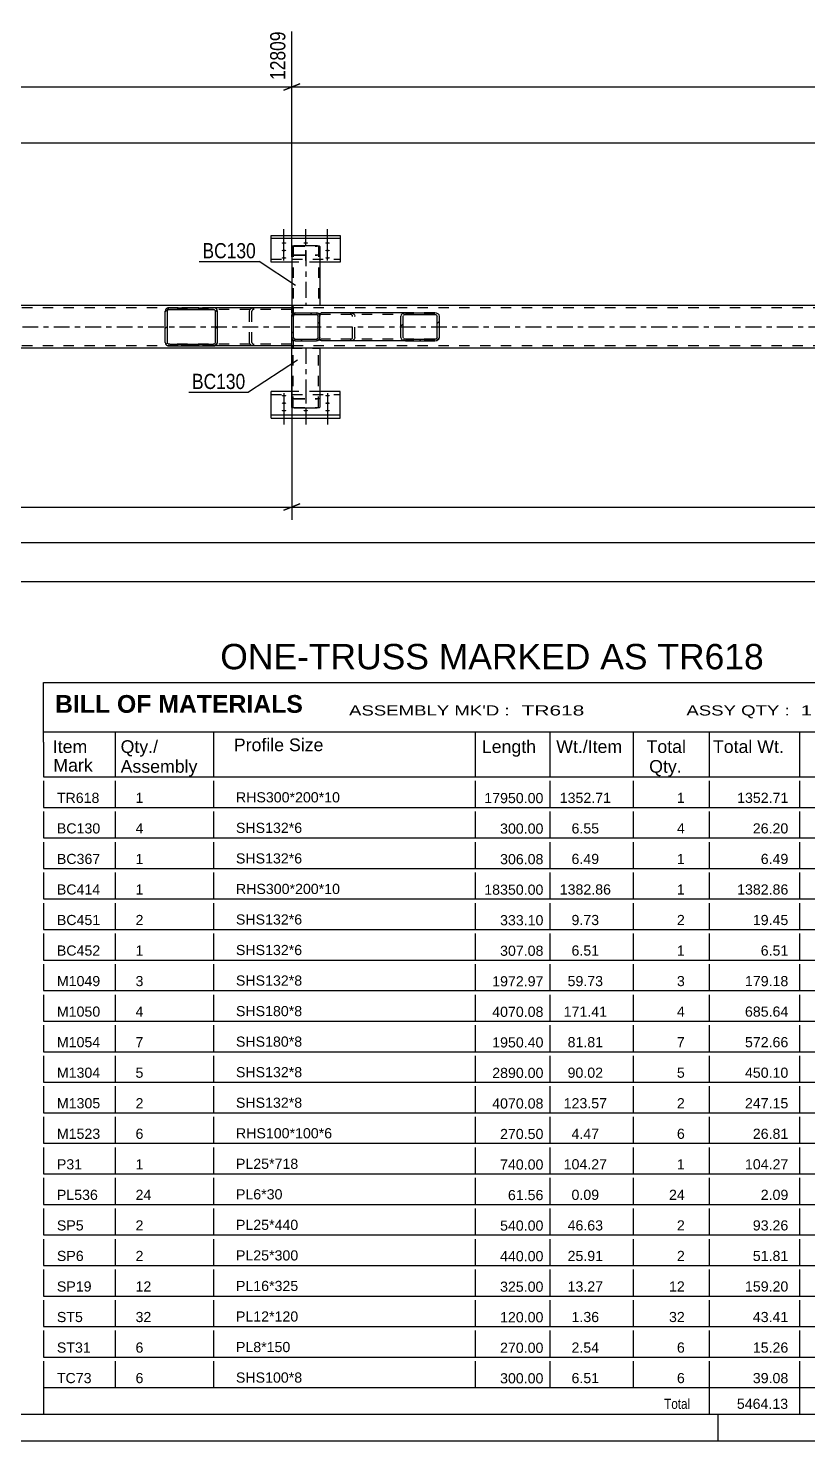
# Model space of a CAD drawing. Header units: millimetres. Extents: x -93 to 748, y -451 to 143.
# Drawn here: x 407.8 to 554.5, y -450.9 to -184.9 of the extents above; entities that cross this region are included whole.
import ezdxf

# ---------------------------------------------------------------- set-up
doc = ezdxf.new("R2010")
doc.units = ezdxf.units.MM
doc.linetypes.add('DXK_LINE_DOT2', pattern=[3.9198, 1.9599, -1.9599])
doc.linetypes.add('DXK_LINE_DOT3', pattern=[5.9187, 2.979, -0.9799, 0.9799, -0.9799])
doc.styles.add('Arial', font='ARIAL.TTF', dxfattribs={"height": 0.2})
doc.styles.add('Arial Bold', font='ARIALBD.TTF', dxfattribs={"height": 0.2})
doc.styles.add('Arial Narrow', font='ARIALN.TTF', dxfattribs={"height": 0.2})

# ---------------------------------------------------------------- blocks, each defined once
blk = doc.blocks.new('Unknown-761544515-1135')
at = {"color": 5, "linetype": 'Continuous'}
for p, q in [((-88.35, -445.85), (742.65, -445.85)), ((537.65, -450.85), (537.65, -445.85)), ((-93.35, -450.85), (747.65, -450.85))]:
    blk.add_line(p, q, dxfattribs=at)
blk = doc.blocks.new('Unknown-761544515-15957')
at = {"color": 7, "linetype": 'Continuous'}
for p, q in [((410.65, -308.1), (582.64, -308.1)), ((410.65, -319.35), (410.65, -308.1)), ((410.65, -317.35), (582.65, -317.35)), ((424.15, -317.35), (424.15, -325.85)), ((442.65, -317.35), (442.65, -325.85)), ((491.92, -317.35), (491.92, -325.85)), ((505.92, -317.35), (505.92, -325.85)), ((521.65, -317.35), (521.65, -325.85)), ((535.92, -317.35), (535.92, -325.85)), ((552.92, -317.35), (552.92, -325.85)), ((410.65, -319.35), (410.65, -324.35)), ((410.65, -324.35), (410.65, -325.85)), ((410.65, -325.85), (582.65, -325.85)), ((410.65, -326.62), (410.65, -331.6)), ((424.15, -326.62), (424.15, -331.6)), ((442.65, -326.62), (442.65, -331.6)), ((491.92, -326.62), (491.92, -331.6)), ((505.92, -326.62), (505.92, -331.6)), ((521.65, -326.62), (521.65, -331.6)), ((535.92, -326.62), (535.92, -331.6)), ((552.92, -326.62), (552.92, -331.6)), ((410.65, -331.6), (582.65, -331.6)), ((410.65, -332.37), (410.65, -337.35)), ((424.15, -332.37), (424.15, -337.35)), ((442.65, -332.37), (442.65, -337.35)), ((491.92, -332.37), (491.92, -337.35)), ((505.92, -332.37), (505.92, -337.35)), ((521.65, -332.37), (521.65, -337.35)), ((535.92, -332.37), (535.92, -337.35)), ((552.92, -332.37), (552.92, -337.35)), ((410.65, -337.35), (582.65, -337.35)), ((410.65, -338.12), (410.65, -343.1)), ((424.15, -338.12), (424.15, -343.1)), ((442.65, -338.12), (442.65, -343.1)), ((491.92, -338.12), (491.92, -343.1)), ((505.92, -338.12), (505.92, -343.1)), ((521.65, -338.12), (521.65, -343.1)), ((535.92, -338.12), (535.92, -343.1)), ((552.92, -338.12), (552.92, -343.1)), ((410.65, -343.1), (582.65, -343.1)), ((410.65, -343.87), (410.65, -348.85)), ((424.15, -343.87), (424.15, -348.85)), ((442.65, -343.87), (442.65, -348.85)), ((491.92, -343.87), (491.92, -348.85)), ((505.92, -343.87), (505.92, -348.85)), ((521.65, -343.87), (521.65, -348.85)), ((535.92, -343.87), (535.92, -348.85)), ((552.92, -343.87), (552.92, -348.85)), ((410.65, -348.85), (582.65, -348.85)), ((410.65, -349.62), (410.65, -354.6)), ((424.15, -349.62), (424.15, -354.6)), ((442.65, -349.62), (442.65, -354.6)), ((491.92, -349.62), (491.92, -354.6)), ((505.92, -349.62), (505.92, -354.6)), ((521.65, -349.62), (521.65, -354.6)), ((535.92, -349.62), (535.92, -354.6)), ((552.92, -349.62), (552.92, -354.6)), ((410.65, -354.6), (582.65, -354.6)), ((410.65, -355.37), (410.65, -360.35)), ((424.15, -355.37), (424.15, -360.35)), ((442.65, -355.37), (442.65, -360.35)), ((491.92, -355.37), (491.92, -360.35)), ((505.92, -355.37), (505.92, -360.35)), ((521.65, -355.37), (521.65, -360.35)), ((535.92, -355.37), (535.92, -360.35)), ((552.92, -355.37), (552.92, -360.35)), ((410.65, -360.35), (582.65, -360.35)), ((410.65, -361.12), (410.65, -366.1)), ((424.15, -361.12), (424.15, -366.1)), ((442.65, -361.12), (442.65, -366.1)), ((491.92, -361.12), (491.92, -366.1)), ((505.92, -361.12), (505.92, -366.1)), ((521.65, -361.12), (521.65, -366.1)), ((535.92, -361.12), (535.92, -366.1)), ((552.92, -361.12), (552.92, -366.1)), ((410.65, -366.1), (582.65, -366.1)), ((410.65, -366.87), (410.65, -371.85)), ((424.15, -366.87), (424.15, -371.85)), ((442.65, -366.87), (442.65, -371.85)), ((491.92, -366.87), (491.92, -371.85)), ((505.92, -366.87), (505.92, -371.85)), ((521.65, -366.87), (521.65, -371.85)), ((535.92, -366.87), (535.92, -371.85)), ((552.92, -366.87), (552.92, -371.85)), ((410.65, -371.85), (582.65, -371.85)), ((410.65, -372.62), (410.65, -377.6)), ((424.15, -372.62), (424.15, -377.6)), ((442.65, -372.62), (442.65, -377.6)), ((491.92, -372.62), (491.92, -377.6)), ((505.92, -372.62), (505.92, -377.6)), ((521.65, -372.62), (521.65, -377.6)), ((535.92, -372.62), (535.92, -377.6)), ((552.92, -372.62), (552.92, -377.6)), ((410.65, -377.6), (582.65, -377.6)), ((410.65, -378.37), (410.65, -383.35)), ((424.15, -378.37), (424.15, -383.35)), ((442.65, -378.37), (442.65, -383.35)), ((491.92, -378.37), (491.92, -383.35)), ((505.92, -378.37), (505.92, -383.35)), ((521.65, -378.37), (521.65, -383.35)), ((535.92, -378.37), (535.92, -383.35)), ((552.92, -378.37), (552.92, -383.35)), ((410.65, -383.35), (582.65, -383.35)), ((410.65, -384.12), (410.65, -389.1)), ((424.15, -384.12), (424.15, -389.1)), ((442.65, -384.12), (442.65, -389.1)), ((491.92, -384.12), (491.92, -389.1)), ((505.92, -384.12), (505.92, -389.1)), ((521.65, -384.12), (521.65, -389.1)), ((535.92, -384.12), (535.92, -389.1)), ((552.92, -384.12), (552.92, -389.1)), ((410.65, -389.1), (582.65, -389.1)), ((410.65, -389.87), (410.65, -394.85)), ((424.15, -389.87), (424.15, -394.85)), ((442.65, -389.87), (442.65, -394.85)), ((491.92, -389.87), (491.92, -394.85)), ((505.92, -389.87), (505.92, -394.85)), ((521.65, -389.87), (521.65, -394.85)), ((535.92, -389.87), (535.92, -394.85)), ((552.92, -389.87), (552.92, -394.85)), ((410.65, -394.85), (582.65, -394.85)), ((410.65, -395.62), (410.65, -400.6)), ((424.15, -395.62), (424.15, -400.6)), ((442.65, -395.62), (442.65, -400.6)), ((491.92, -395.62), (491.92, -400.6)), ((505.92, -395.62), (505.92, -400.6)), ((521.65, -395.62), (521.65, -400.6)), ((535.92, -395.62), (535.92, -400.6)), ((552.92, -395.62), (552.92, -400.6)), ((410.65, -400.6), (582.65, -400.6)), ((410.65, -401.37), (410.65, -406.35)), ((424.15, -401.37), (424.15, -406.35)), ((442.65, -401.37), (442.65, -406.35)), ((491.92, -401.37), (491.92, -406.35)), ((505.92, -401.37), (505.92, -406.35)), ((521.65, -401.37), (521.65, -406.35)), ((535.92, -401.37), (535.92, -406.35)), ((552.92, -401.37), (552.92, -406.35)), ((410.65, -406.35), (582.65, -406.35)), ((410.65, -407.12), (410.65, -412.1)), ((424.15, -407.12), (424.15, -412.1)), ((442.65, -407.12), (442.65, -412.1)), ((491.92, -407.12), (491.92, -412.1)), ((505.92, -407.12), (505.92, -412.1)), ((521.65, -407.12), (521.65, -412.1)), ((535.92, -407.12), (535.92, -412.1)), ((552.92, -407.12), (552.92, -412.1)), ((410.65, -412.1), (582.65, -412.1)), ((410.65, -412.87), (410.65, -417.85)), ((424.15, -412.87), (424.15, -417.85)), ((442.65, -412.87), (442.65, -417.85)), ((491.92, -412.87), (491.92, -417.85)), ((505.92, -412.87), (505.92, -417.85)), ((521.65, -412.87), (521.65, -417.85)), ((535.92, -412.87), (535.92, -417.85)), ((552.92, -412.87), (552.92, -417.85)), ((410.65, -417.85), (582.65, -417.85)), ((410.65, -418.62), (410.65, -423.6)), ((424.15, -418.62), (424.15, -423.6)), ((442.65, -418.62), (442.65, -423.6)), ((491.92, -418.62), (491.92, -423.6)), ((505.92, -418.62), (505.92, -423.6)), ((521.65, -418.62), (521.65, -423.6)), ((535.92, -418.62), (535.92, -423.6)), ((552.92, -418.62), (552.92, -423.6)), ((410.65, -423.6), (582.65, -423.6)), ((410.65, -424.37), (410.65, -429.35)), ((424.15, -424.37), (424.15, -429.35)), ((442.65, -424.37), (442.65, -429.35)), ((491.92, -424.37), (491.92, -429.35)), ((505.92, -424.37), (505.92, -429.35)), ((521.65, -424.37), (521.65, -429.35)), ((535.92, -424.37), (535.92, -429.35)), ((552.92, -424.37), (552.92, -429.35)), ((410.65, -429.35), (582.65, -429.35)), ((410.65, -430.12), (410.65, -435.1)), ((424.15, -430.12), (424.15, -435.1)), ((442.65, -430.12), (442.65, -435.1)), ((491.92, -430.12), (491.92, -435.1)), ((505.92, -430.12), (505.92, -435.1)), ((521.65, -430.12), (521.65, -435.1)), ((535.92, -430.12), (535.92, -435.1)), ((552.92, -430.12), (552.92, -435.1)), ((410.65, -435.1), (582.65, -435.1)), ((410.65, -435.87), (410.65, -440.85)), ((424.15, -435.87), (424.15, -440.85)), ((442.65, -435.87), (442.65, -440.85)), ((491.92, -435.87), (491.92, -440.85)), ((505.92, -435.87), (505.92, -440.85)), ((521.65, -435.87), (521.65, -440.85)), ((535.92, -435.87), (535.92, -440.85)), ((552.92, -435.87), (552.92, -440.85)), ((410.65, -440.85), (582.65, -440.85)), ((410.65, -440.85), (582.65, -440.85)), ((410.65, -440.85), (410.65, -445.85)), ((535.92, -440.85), (535.92, -445.85)), ((552.92, -440.85), (552.92, -445.85)), ((410.65, -445.85), (582.65, -445.85))]:
    blk.add_line(p, q, dxfattribs=at)
at = {"color": 7}
for s, height, style, p in [('BILL OF MATERIALS', 3.3405, 'Arial Bold', (412.8, -313.79)), ('Profile Size', 2.3877, 'Arial', (446.46, -321.02)), ('Mark', 2.388, 'Arial', (412.48, -324.85))]:
    blk.add_text(s, height=height, dxfattribs=dict(at, style=style)).set_placement(p)
at = {"color": 7, "linetype": 'Continuous', "style": 'Arial Narrow'}
for s, height, width, p in [("ASSEMBLY MK'D :", 1.9089, 1.6, (468.15, -314.3)), ('TR618', 1.909, 1.794707, (500.65, -314.3)), ('ASSY QTY :', 1.909, 1.6, (531.65, -314.3)), ('1', 1.91, 1.794707, (553.15, -314.3))]:
    blk.add_text(s, height=height, dxfattribs=dict(at, width=width)).set_placement(p)
at = {"color": 7, "linetype": 'Continuous'}
for s, height, style, p in [('Item', 2.388, 'Arial', (412.39, -321.35)), ('Qty./', 2.388, 'Arial', (425.15, -321.35)), ('Length', 2.388, 'Arial', (493.15, -321.35)), ('Wt./Item', 2.388, 'Arial', (507.15, -321.35)), ('Total', 2.388, 'Arial', (524.15, -321.35)), ('Total Wt.', 2.388, 'Arial', (536.65, -321.35)), ('Assembly', 2.388, 'Arial', (425.15, -325.08)), ('Qty.', 2.388, 'Arial', (524.65, -325.08)), ('TR618', 1.91, 'Arial', (413.15, -330.76)), ('1', 1.91, 'Arial', (427.96, -330.76)), ('RHS300*200*10', 1.9102, 'Arial', (446.86, -330.66)), ('17950.00', 1.91, 'Arial', (493.61, -330.8)), ('1352.71', 1.91, 'Arial', (507.81, -330.76)), ('1', 1.91, 'Arial', (529.87, -330.76)), ('1352.71', 1.91, 'Arial', (541.2, -330.76)), ('BC130', 1.91, 'Arial', (413.15, -336.51)), ('4', 1.91, 'Arial', (427.96, -336.51)), ('SHS132*6', 1.91, 'Arial', (446.86, -336.41)), ('300.00', 1.91, 'Arial', (496.58, -336.55)), ('6.55', 1.91, 'Arial', (510.03, -336.51)), ('4', 1.91, 'Arial', (529.87, -336.51)), ('26.20', 1.91, 'Arial', (544.16, -336.51)), ('BC367', 1.91, 'Arial', (413.15, -342.26)), ('1', 1.91, 'Arial', (427.96, -342.26)), ('SHS132*6', 1.91, 'Arial', (446.86, -342.16)), ('306.08', 1.91, 'Arial', (496.58, -342.3)), ('6.49', 1.91, 'Arial', (510.03, -342.26)), ('1', 1.91, 'Arial', (529.87, -342.26)), ('6.49', 1.91, 'Arial', (545.65, -342.26)), ('BC414', 1.91, 'Arial', (413.15, -348.01)), ('1', 1.91, 'Arial', (427.96, -348.01)), ('RHS300*200*10', 1.9102, 'Arial', (446.86, -347.91)), ('18350.00', 1.91, 'Arial', (493.61, -348.05)), ('1382.86', 1.91, 'Arial', (507.81, -348.01)), ('1', 1.91, 'Arial', (529.87, -348.01)), ('1382.86', 1.91, 'Arial', (541.2, -348.01)), ('BC451', 1.91, 'Arial', (413.15, -353.76)), ('2', 1.91, 'Arial', (427.96, -353.76)), ('SHS132*6', 1.91, 'Arial', (446.86, -353.66)), ('333.10', 1.91, 'Arial', (496.58, -353.8)), ('9.73', 1.91, 'Arial', (510.03, -353.76)), ('2', 1.91, 'Arial', (529.87, -353.76)), ('19.45', 1.91, 'Arial', (544.16, -353.76)), ('BC452', 1.91, 'Arial', (413.15, -359.51)), ('1', 1.91, 'Arial', (427.96, -359.51)), ('SHS132*6', 1.91, 'Arial', (446.86, -359.41)), ('307.08', 1.91, 'Arial', (496.58, -359.55)), ('6.51', 1.91, 'Arial', (510.03, -359.51)), ('1', 1.91, 'Arial', (529.87, -359.51)), ('6.51', 1.91, 'Arial', (545.65, -359.51)), ('M1049', 1.91, 'Arial', (413.15, -365.26)), ('3', 1.91, 'Arial', (427.96, -365.26)), ('SHS132*8', 1.91, 'Arial', (446.86, -365.16)), ('1972.97', 1.91, 'Arial', (495.1, -365.3)), ('59.73', 1.91, 'Arial', (509.29, -365.26)), ('3', 1.91, 'Arial', (529.87, -365.26)), ('179.18', 1.91, 'Arial', (542.68, -365.26)), ('M1050', 1.91, 'Arial', (413.15, -371.01)), ('4', 1.91, 'Arial', (427.96, -371.01)), ('SHS180*8', 1.91, 'Arial', (446.86, -370.91)), ('4070.08', 1.91, 'Arial', (495.1, -371.05)), ('171.41', 1.91, 'Arial', (508.55, -371.01)), ('4', 1.91, 'Arial', (529.87, -371.01)), ('685.64', 1.91, 'Arial', (542.68, -371.01)), ('M1054', 1.91, 'Arial', (413.15, -376.76)), ('7', 1.91, 'Arial', (427.96, -376.76)), ('SHS180*8', 1.91, 'Arial', (446.86, -376.66)), ('1950.40', 1.91, 'Arial', (495.1, -376.8)), ('81.81', 1.91, 'Arial', (509.29, -376.76)), ('7', 1.91, 'Arial', (529.87, -376.76)), ('572.66', 1.91, 'Arial', (542.68, -376.76)), ('M1304', 1.91, 'Arial', (413.15, -382.51)), ('5', 1.91, 'Arial', (427.96, -382.51)), ('SHS132*8', 1.91, 'Arial', (446.86, -382.41)), ('2890.00', 1.91, 'Arial', (495.1, -382.55)), ('90.02', 1.91, 'Arial', (509.29, -382.51)), ('5', 1.91, 'Arial', (529.87, -382.51)), ('450.10', 1.91, 'Arial', (542.68, -382.51)), ('M1305', 1.91, 'Arial', (413.15, -388.26)), ('2', 1.91, 'Arial', (427.96, -388.26)), ('SHS132*8', 1.91, 'Arial', (446.86, -388.16)), ('4070.08', 1.91, 'Arial', (495.1, -388.3)), ('123.57', 1.91, 'Arial', (508.55, -388.26)), ('2', 1.91, 'Arial', (529.87, -388.26)), ('247.15', 1.91, 'Arial', (542.68, -388.26)), ('M1523', 1.91, 'Arial', (413.15, -394.01)), ('6', 1.91, 'Arial', (427.96, -394.01)), ('RHS100*100*6', 1.9102, 'Arial', (446.86, -393.91)), ('270.50', 1.91, 'Arial', (496.58, -394.05)), ('4.47', 1.91, 'Arial', (510.03, -394.01)), ('6', 1.91, 'Arial', (529.87, -394.01)), ('26.81', 1.91, 'Arial', (544.16, -394.01)), ('P31', 1.91, 'Arial', (413.15, -399.76)), ('1', 1.91, 'Arial', (427.96, -399.76)), ('PL25*718', 1.91, 'Arial', (446.86, -399.66)), ('740.00', 1.91, 'Arial', (496.58, -399.8)), ('104.27', 1.91, 'Arial', (508.55, -399.76)), ('1', 1.91, 'Arial', (529.87, -399.76)), ('104.27', 1.91, 'Arial', (542.68, -399.76)), ('PL536', 1.91, 'Arial', (413.15, -405.51)), ('24', 1.91, 'Arial', (427.96, -405.51)), ('PL6*30', 1.91, 'Arial', (446.86, -405.41)), ('61.56', 1.91, 'Arial', (498.06, -405.55)), ('0.09', 1.91, 'Arial', (510.03, -405.51)), ('24', 1.91, 'Arial', (528.38, -405.51)), ('2.09', 1.91, 'Arial', (545.65, -405.51)), ('SP5', 1.91, 'Arial', (413.15, -411.26)), ('2', 1.91, 'Arial', (427.96, -411.26)), ('PL25*440', 1.91, 'Arial', (446.86, -411.16)), ('540.00', 1.91, 'Arial', (496.58, -411.3)), ('46.63', 1.91, 'Arial', (509.29, -411.26)), ('2', 1.91, 'Arial', (529.87, -411.26)), ('93.26', 1.91, 'Arial', (544.16, -411.26)), ('SP6', 1.91, 'Arial', (413.15, -417.01)), ('2', 1.91, 'Arial', (427.96, -417.01)), ('PL25*300', 1.91, 'Arial', (446.86, -416.91)), ('440.00', 1.91, 'Arial', (496.58, -417.05)), ('25.91', 1.91, 'Arial', (509.29, -417.01)), ('2', 1.91, 'Arial', (529.87, -417.01)), ('51.81', 1.91, 'Arial', (544.16, -417.01)), ('SP19', 1.91, 'Arial', (413.15, -422.76)), ('12', 1.91, 'Arial', (427.96, -422.76)), ('PL16*325', 1.91, 'Arial', (446.86, -422.66)), ('325.00', 1.91, 'Arial', (496.58, -422.8)), ('13.27', 1.91, 'Arial', (509.29, -422.76)), ('12', 1.91, 'Arial', (528.38, -422.76)), ('159.20', 1.91, 'Arial', (542.68, -422.76)), ('ST5', 1.91, 'Arial', (413.15, -428.51)), ('32', 1.91, 'Arial', (427.96, -428.51)), ('PL12*120', 1.91, 'Arial', (446.86, -428.41)), ('120.00', 1.91, 'Arial', (496.58, -428.55)), ('1.36', 1.91, 'Arial', (510.03, -428.51)), ('32', 1.91, 'Arial', (528.38, -428.51)), ('43.41', 1.91, 'Arial', (544.16, -428.51)), ('ST31', 1.91, 'Arial', (413.15, -434.26)), ('6', 1.91, 'Arial', (427.96, -434.26)), ('PL8*150', 1.91, 'Arial', (446.86, -434.16)), ('270.00', 1.91, 'Arial', (496.58, -434.3)), ('2.54', 1.91, 'Arial', (510.03, -434.26)), ('6', 1.91, 'Arial', (529.87, -434.26)), ('15.26', 1.91, 'Arial', (544.16, -434.26)), ('TC73', 1.91, 'Arial', (413.15, -440.01)), ('6', 1.91, 'Arial', (427.96, -440.01)), ('SHS100*8', 1.91, 'Arial', (446.86, -439.91)), ('300.00', 1.91, 'Arial', (496.58, -440.05)), ('6.51', 1.91, 'Arial', (510.03, -440.01)), ('6', 1.91, 'Arial', (529.87, -440.01)), ('39.08', 1.91, 'Arial', (544.16, -440.01)), ('Total', 1.909, 'Arial Narrow', (527.48, -444.85)), ('5464.13', 1.91, 'Arial', (541.16, -444.85))]:
    blk.add_text(s, height=height, dxfattribs=dict(at, style=style)).set_placement(p)
blk = doc.blocks.new('Unknown-761544515-15958')
at = {"color": 2, "linetype": 'Continuous'}
blk.add_line((436.65, -308.1), (554.15, -308.1), dxfattribs=at)
at = {"color": 7, "style": 'Arial'}
blk.add_text('ONE-TRUSS MARKED AS TR618', height=4.7754, dxfattribs=at).set_placement((443.91, -305.6))
blk = doc.blocks.new('Part-761544515-2220 - 2218')
at = {"color": 2, "linetype": 'Continuous'}
for p, q in [((457.36, -244.96), (457.36, -243.76)), ((457.6, -243.76), (457.36, -243.76)), ((457.6, -243.76), (457.6, -244.96)), ((457.6, -243.76), (457.6, -244.96)), ((457.6, -244.96), (457.36, -244.96))]:
    blk.add_line(p, q, dxfattribs=at)
at = {"color": 7, "linetype": 'DXK_LINE_DOT2'}
for p, q in [((457.36, -244.96), (457.36, -243.76)), ((457.6, -243.76), (457.6, -243.76)), ((457.6, -244.96), (457.6, -244.96))]:
    blk.add_line(p, q, dxfattribs=at)
blk = doc.blocks.new('Part-761544515-2286 - 2218')
at = {"color": 2, "linetype": 'Continuous'}
for p, q in [((453.5, -258.32), (453.5, -253.27)), ((457.36, -253.27), (453.5, -253.27)), ((466.5, -253.27), (462.64, -253.27)), ((466.5, -258.32), (466.5, -253.27)), ((453.5, -257.72), (466.5, -257.72)), ((453.5, -258.32), (466.5, -258.32))]:
    blk.add_line(p, q, dxfattribs=at)
at = {"color": 7, "linetype": 'DXK_LINE_DOT2'}
for p, q in [((453.5, -253.87), (466.5, -253.87)), ((462.64, -253.27), (457.36, -253.27))]:
    blk.add_line(p, q, dxfattribs=at)
blk = doc.blocks.new('Part-761544515-2225 - 2218')
at = {"color": 2, "linetype": 'Continuous'}
for p, q in [((457.36, -238.48), (457.36, -237.28)), ((457.36, -237.28), (457.6, -237.28)), ((457.6, -238.48), (457.36, -238.48)), ((457.6, -237.28), (457.6, -238.48)), ((457.6, -238.48), (457.6, -237.28))]:
    blk.add_line(p, q, dxfattribs=at)
at = {"color": 7, "linetype": 'DXK_LINE_DOT2'}
for p, q in [((457.36, -238.48), (457.36, -237.28)), ((457.6, -237.28), (457.6, -237.28)), ((457.6, -238.48), (457.6, -238.48))]:
    blk.add_line(p, q, dxfattribs=at)
blk = doc.blocks.new('Bolt-761544515-2232 - 2218')
at = {"linetype": 'Continuous'}
for points in [[(455.9, -225.19), (455.99, -225.2), (456.08, -225.21), (456.16, -225.22), (456.23, -225.24), (456.28, -225.27), (456.32, -225.3), (456.34, -225.33), (456.34, -225.36), (456.32, -225.39), (456.28, -225.42), (456.23, -225.45), (456.16, -225.47), (456.08, -225.48), (455.99, -225.49), (455.9, -225.5), (455.81, -225.49), (455.72, -225.48), (455.64, -225.47), (455.57, -225.45), (455.52, -225.42), (455.48, -225.39), (455.46, -225.36), (455.46, -225.33), (455.48, -225.3), (455.52, -225.27), (455.57, -225.24), (455.64, -225.22), (455.72, -225.21), (455.81, -225.2)], [(460, -225.19), (460.09, -225.2), (460.18, -225.21), (460.26, -225.22), (460.33, -225.24), (460.38, -225.27), (460.42, -225.3), (460.44, -225.33), (460.44, -225.36), (460.42, -225.39), (460.38, -225.42), (460.33, -225.45), (460.26, -225.47), (460.18, -225.48), (460.09, -225.49), (460, -225.5), (459.91, -225.49), (459.82, -225.48), (459.74, -225.47), (459.67, -225.45), (459.62, -225.42), (459.58, -225.39), (459.56, -225.36), (459.56, -225.33), (459.58, -225.3), (459.62, -225.27), (459.67, -225.24), (459.74, -225.22), (459.82, -225.21), (459.91, -225.2)], [(464.1, -225.19), (464.19, -225.2), (464.28, -225.21), (464.36, -225.22), (464.43, -225.24), (464.48, -225.27), (464.52, -225.3), (464.54, -225.33), (464.54, -225.36), (464.52, -225.39), (464.48, -225.42), (464.43, -225.45), (464.36, -225.47), (464.28, -225.48), (464.19, -225.49), (464.1, -225.5), (464.01, -225.49), (463.92, -225.48), (463.84, -225.47), (463.77, -225.45), (463.72, -225.42), (463.68, -225.39), (463.66, -225.36), (463.66, -225.33), (463.68, -225.3), (463.72, -225.27), (463.77, -225.24), (463.84, -225.22), (463.92, -225.21), (464.01, -225.2)], [(455.9, -226.6), (455.99, -226.6), (456.08, -226.61), (456.16, -226.63), (456.23, -226.65), (456.28, -226.67), (456.32, -226.7), (456.34, -226.73), (456.34, -226.76), (456.32, -226.79), (456.28, -226.82), (456.23, -226.85), (456.16, -226.87), (456.08, -226.88), (455.99, -226.89), (455.9, -226.9), (455.81, -226.89), (455.72, -226.88), (455.64, -226.87), (455.57, -226.85), (455.52, -226.82), (455.48, -226.79), (455.46, -226.76), (455.46, -226.73), (455.48, -226.7), (455.52, -226.67), (455.57, -226.65), (455.64, -226.63), (455.72, -226.61), (455.81, -226.6)], [(455.9, -228), (455.99, -228), (456.08, -228.01), (456.16, -228.03), (456.23, -228.05), (456.28, -228.07), (456.32, -228.1), (456.34, -228.13), (456.34, -228.17), (456.32, -228.2), (456.28, -228.22), (456.23, -228.25), (456.16, -228.27), (456.08, -228.29), (455.99, -228.3), (455.9, -228.3), (455.81, -228.3), (455.72, -228.29), (455.64, -228.27), (455.57, -228.25), (455.52, -228.22), (455.48, -228.2), (455.46, -228.17), (455.46, -228.13), (455.48, -228.1), (455.52, -228.07), (455.57, -228.05), (455.64, -228.03), (455.72, -228.01), (455.81, -228)], [(464.1, -226.6), (464.19, -226.6), (464.28, -226.61), (464.36, -226.63), (464.43, -226.65), (464.48, -226.67), (464.52, -226.7), (464.54, -226.73), (464.54, -226.76), (464.52, -226.79), (464.48, -226.82), (464.43, -226.85), (464.36, -226.87), (464.28, -226.88), (464.19, -226.89), (464.1, -226.9), (464.01, -226.89), (463.92, -226.88), (463.84, -226.87), (463.77, -226.85), (463.72, -226.82), (463.68, -226.79), (463.66, -226.76), (463.66, -226.73), (463.68, -226.7), (463.72, -226.67), (463.77, -226.65), (463.84, -226.63), (463.92, -226.61), (464.01, -226.6)], [(464.1, -228), (464.19, -228), (464.28, -228.01), (464.36, -228.03), (464.43, -228.05), (464.48, -228.07), (464.52, -228.1), (464.54, -228.13), (464.54, -228.17), (464.52, -228.2), (464.48, -228.22), (464.43, -228.25), (464.36, -228.27), (464.28, -228.29), (464.19, -228.3), (464.1, -228.3), (464.01, -228.3), (463.92, -228.29), (463.84, -228.27), (463.77, -228.25), (463.72, -228.22), (463.68, -228.2), (463.66, -228.17), (463.66, -228.13), (463.68, -228.1), (463.72, -228.07), (463.77, -228.05), (463.84, -228.03), (463.92, -228.01), (464.01, -228)]]:
    blk.add_hatch(color=1, dxfattribs=at).paths.add_polyline_path(points)
at = {"color": 1, "linetype": 'Continuous'}
for p, q in [((455.9, -225.83), (455.9, -222.71)), ((460, -225.83), (460, -222.71)), ((464.1, -225.83), (464.1, -222.71)), ((455.9, -227.24), (455.9, -224.12)), ((455.9, -228.64), (455.9, -225.52)), ((464.1, -227.24), (464.1, -224.12)), ((464.1, -228.64), (464.1, -225.52))]:
    blk.add_line(p, q, dxfattribs=at)
at = {"color": 1, "linetype": 'DXK_LINE_DOT2'}
blk.add_line((460, -228.64), (460, -225.52), dxfattribs=at)
blk = doc.blocks.new('Bolt-761544515-2237 - 2218')
at = {"linetype": 'Continuous'}
for points in [[(455.9, -254.24), (455.81, -254.24), (455.72, -254.23), (455.64, -254.21), (455.57, -254.19), (455.52, -254.17), (455.48, -254.14), (455.46, -254.11), (455.46, -254.08), (455.48, -254.05), (455.52, -254.02), (455.57, -253.99), (455.64, -253.97), (455.72, -253.95), (455.81, -253.94), (455.9, -253.94), (455.99, -253.94), (456.08, -253.95), (456.16, -253.97), (456.23, -253.99), (456.28, -254.02), (456.32, -254.05), (456.34, -254.08), (456.34, -254.11), (456.32, -254.14), (456.28, -254.17), (456.23, -254.19), (456.16, -254.21), (456.08, -254.23), (455.99, -254.24)], [(464.1, -254.24), (464.01, -254.24), (463.92, -254.23), (463.84, -254.21), (463.77, -254.19), (463.72, -254.17), (463.68, -254.14), (463.66, -254.11), (463.66, -254.08), (463.68, -254.05), (463.72, -254.02), (463.77, -253.99), (463.84, -253.97), (463.92, -253.95), (464.01, -253.94), (464.1, -253.94), (464.19, -253.94), (464.28, -253.95), (464.36, -253.97), (464.43, -253.99), (464.48, -254.02), (464.52, -254.05), (464.54, -254.08), (464.54, -254.11), (464.52, -254.14), (464.48, -254.17), (464.43, -254.19), (464.36, -254.21), (464.28, -254.23), (464.19, -254.24)], [(455.9, -255.64), (455.81, -255.64), (455.72, -255.63), (455.64, -255.62), (455.57, -255.59), (455.52, -255.57), (455.48, -255.54), (455.46, -255.51), (455.46, -255.48), (455.48, -255.45), (455.52, -255.42), (455.57, -255.39), (455.64, -255.37), (455.72, -255.36), (455.81, -255.35), (455.9, -255.34), (455.99, -255.35), (456.08, -255.36), (456.16, -255.37), (456.23, -255.39), (456.28, -255.42), (456.32, -255.45), (456.34, -255.48), (456.34, -255.51), (456.32, -255.54), (456.28, -255.57), (456.23, -255.59), (456.16, -255.62), (456.08, -255.63), (455.99, -255.64)], [(455.9, -257.05), (455.81, -257.04), (455.72, -257.03), (455.64, -257.02), (455.57, -257), (455.52, -256.97), (455.48, -256.94), (455.46, -256.91), (455.46, -256.88), (455.48, -256.85), (455.52, -256.82), (455.57, -256.8), (455.64, -256.77), (455.72, -256.76), (455.81, -256.75), (455.9, -256.75), (455.99, -256.75), (456.08, -256.76), (456.16, -256.77), (456.23, -256.8), (456.28, -256.82), (456.32, -256.85), (456.34, -256.88), (456.34, -256.91), (456.32, -256.94), (456.28, -256.97), (456.23, -257), (456.16, -257.02), (456.08, -257.03), (455.99, -257.04)], [(460, -257.05), (459.91, -257.04), (459.82, -257.03), (459.74, -257.02), (459.67, -257), (459.62, -256.97), (459.58, -256.94), (459.56, -256.91), (459.56, -256.88), (459.58, -256.85), (459.62, -256.82), (459.67, -256.8), (459.74, -256.77), (459.82, -256.76), (459.91, -256.75), (460, -256.75), (460.09, -256.75), (460.18, -256.76), (460.26, -256.77), (460.33, -256.8), (460.38, -256.82), (460.42, -256.85), (460.44, -256.88), (460.44, -256.91), (460.42, -256.94), (460.38, -256.97), (460.33, -257), (460.26, -257.02), (460.18, -257.03), (460.09, -257.04)], [(464.1, -255.64), (464.01, -255.64), (463.92, -255.63), (463.84, -255.62), (463.77, -255.59), (463.72, -255.57), (463.68, -255.54), (463.66, -255.51), (463.66, -255.48), (463.68, -255.45), (463.72, -255.42), (463.77, -255.39), (463.84, -255.37), (463.92, -255.36), (464.01, -255.35), (464.1, -255.34), (464.19, -255.35), (464.28, -255.36), (464.36, -255.37), (464.43, -255.39), (464.48, -255.42), (464.52, -255.45), (464.54, -255.48), (464.54, -255.51), (464.52, -255.54), (464.48, -255.57), (464.43, -255.59), (464.36, -255.62), (464.28, -255.63), (464.19, -255.64)], [(464.1, -257.05), (464.01, -257.04), (463.92, -257.03), (463.84, -257.02), (463.77, -257), (463.72, -256.97), (463.68, -256.94), (463.66, -256.91), (463.66, -256.88), (463.68, -256.85), (463.72, -256.82), (463.77, -256.8), (463.84, -256.77), (463.92, -256.76), (464.01, -256.75), (464.1, -256.75), (464.19, -256.75), (464.28, -256.76), (464.36, -256.77), (464.43, -256.8), (464.48, -256.82), (464.52, -256.85), (464.54, -256.88), (464.54, -256.91), (464.52, -256.94), (464.48, -256.97), (464.43, -257), (464.36, -257.02), (464.28, -257.03), (464.19, -257.04)]]:
    blk.add_hatch(color=1, dxfattribs=at).paths.add_polyline_path(points)
at = {"color": 1, "linetype": 'Continuous'}
for p, q in [((455.9, -253.6), (455.9, -256.72)), ((455.9, -255.01), (455.9, -258.12)), ((464.1, -253.6), (464.1, -256.72)), ((464.1, -255.01), (464.1, -258.12)), ((455.9, -256.41), (455.9, -259.53)), ((460, -256.41), (460, -259.53)), ((464.1, -256.41), (464.1, -259.53))]:
    blk.add_line(p, q, dxfattribs=at)
at = {"color": 1, "linetype": 'DXK_LINE_DOT2'}
blk.add_line((460, -253.6), (460, -256.72), dxfattribs=at)
blk = doc.blocks.new('Part-761544515-2239 - 2218')
at = {"linetype": 'Continuous'}
h = blk.add_hatch(dxfattribs=at)
h.set_pattern_fill('', scale=0.7, style=0, pattern_type=0)
h.set_pattern_definition([(45, (462.246, -243.7118), (-1.57154, 1.57154), [])])
h.paths.add_polyline_path([(462, -243.76), (462.25, -243.71), (462.45, -243.57), (462.59, -243.37), (462.64, -243.12), (462.64, -239.12), (462.59, -238.88), (462.45, -238.67), (462.25, -238.53), (462, -238.48), (458, -238.48), (457.76, -238.53), (457.55, -238.67), (457.41, -238.88), (457.36, -239.12), (457.36, -243.12), (457.41, -243.37), (457.55, -243.57), (457.76, -243.71), (458, -243.76)])
h.paths.add_polyline_path([(457.88, -243.42), (457.77, -243.35), (457.71, -243.24), (457.68, -243.12), (457.68, -239.12), (457.71, -239), (457.77, -238.89), (457.88, -238.82), (458, -238.8), (462, -238.8), (462.12, -238.82), (462.23, -238.89), (462.3, -239), (462.32, -239.12), (462.32, -243.12), (462.3, -243.24), (462.23, -243.35), (462.12, -243.42), (462, -243.44), (458, -243.44)])
at = {"color": 7, "linetype": 'DXK_LINE_DOT2'}
for p, q in [((457.36, -239.12), (457.41, -238.88)), ((457.36, -243.12), (457.36, -239.12)), ((457.71, -239), (457.68, -239.12)), ((457.68, -243.12), (457.68, -239.12)), ((457.76, -238.53), (458, -238.48)), ((458, -238.8), (457.88, -238.82)), ((458, -238.48), (462, -238.48)), ((458, -238.8), (462, -238.8)), ((462, -238.48), (462.25, -238.53)), ((462.12, -238.82), (462, -238.8)), ((462.32, -239.12), (462.3, -239)), ((462.32, -243.12), (462.32, -239.12)), ((462.59, -238.88), (462.64, -239.12)), ((462.64, -243.12), (462.64, -239.12)), ((457.41, -243.37), (457.36, -243.12)), ((457.68, -243.12), (457.71, -243.24)), ((458, -243.76), (457.76, -243.71)), ((457.88, -243.42), (458, -243.44)), ((458, -243.44), (462, -243.44)), ((458, -243.76), (462, -243.76)), ((462, -243.44), (462.12, -243.42)), ((462.25, -243.71), (462, -243.76)), ((462.3, -243.24), (462.32, -243.12)), ((462.64, -243.12), (462.59, -243.37))]:
    blk.add_line(p, q, dxfattribs=at)
at = {"color": 2, "linetype": 'Continuous'}
for p, q in [((457.41, -238.88), (457.36, -239.12)), ((457.36, -243.12), (457.36, -239.12)), ((457.68, -239.12), (457.71, -239)), ((457.68, -243.12), (457.68, -239.12)), ((458, -238.48), (457.76, -238.53)), ((457.88, -238.82), (458, -238.8)), ((458, -238.48), (462, -238.48)), ((458, -238.8), (462, -238.8)), ((462.25, -238.53), (462, -238.48)), ((462, -238.8), (462.12, -238.82)), ((462.3, -239), (462.32, -239.12)), ((462.32, -243.12), (462.32, -239.12)), ((462.64, -239.12), (462.59, -238.88)), ((462.64, -243.12), (462.64, -239.12)), ((457.36, -243.12), (457.41, -243.37)), ((457.71, -243.24), (457.68, -243.12)), ((457.76, -243.71), (458, -243.76)), ((458, -243.44), (457.88, -243.42)), ((458, -243.44), (462, -243.44)), ((458, -243.76), (462, -243.76)), ((462.12, -243.42), (462, -243.44)), ((462, -243.76), (462.25, -243.71)), ((462.32, -243.12), (462.3, -243.24)), ((462.59, -243.37), (462.64, -243.12))]:
    blk.add_line(p, q, dxfattribs=at)
at = {"color": 7, "linetype": 'DXK_LINE_DOT2'}
for centre, radius, start, end in [((458, -239.12), 0.64, 112.5, 157.5), ((458, -239.12), 0.32, 112.5, 157.5), ((462, -239.12), 0.32, 22.5, 67.5), ((462, -239.12), 0.64, 22.5, 67.5), ((458, -243.12), 0.64, 202.5, 247.5), ((458, -243.12), 0.32, 202.5, 247.5), ((462, -243.12), 0.32, 292.5, 337.5), ((462, -243.12), 0.64, 292.5, 337.5)]:
    blk.add_arc(centre, radius, start, end, dxfattribs=at)
at = {"color": 2, "linetype": 'Continuous'}
for centre, radius, start, end in [((458, -239.12), 0.64, 112.5, 157.5), ((458, -239.12), 0.32, 112.5, 157.5), ((462, -239.12), 0.32, 22.5, 67.5), ((462, -239.12), 0.64, 22.5, 67.5), ((458, -243.12), 0.64, 202.5, 247.5), ((458, -243.12), 0.32, 202.5, 247.5), ((462, -243.12), 0.32, 292.5, 337.5), ((462, -243.12), 0.64, 292.5, 337.5)]:
    blk.add_arc(centre, radius, start, end, dxfattribs=at)
blk = doc.blocks.new('Part-761544515-2377 - 2218')
at = {"color": 2, "linetype": 'Continuous'}
for p, q in [((453.5, -228.97), (453.5, -223.92)), ((453.5, -223.92), (466.5, -223.92)), ((466.5, -224.52), (453.5, -224.52)), ((466.5, -223.92), (466.5, -228.97)), ((457.36, -228.97), (453.5, -228.97)), ((466.5, -228.97), (462.64, -228.97))]:
    blk.add_line(p, q, dxfattribs=at)
at = {"color": 7, "linetype": 'DXK_LINE_DOT2'}
for p, q in [((453.5, -228.37), (466.5, -228.37)), ((457.4, -228.97), (457.36, -228.97)), ((462.64, -228.97), (457.4, -228.97))]:
    blk.add_line(p, q, dxfattribs=at)
blk = doc.blocks.new('Part-761544515-2246 - 2218')
at = {"linetype": 'Continuous'}
h = blk.add_hatch(dxfattribs=at)
h.set_pattern_fill('', scale=0.7, style=0, pattern_type=0)
h.set_pattern_definition([(45, (484.6112, -243.7118), (-1.57154, 1.57154), [])])
h.paths.add_polyline_path([(484.27, -243.76), (484.61, -243.71), (484.9, -243.57), (485.09, -243.37), (485.15, -243.12), (485.15, -239.12), (485.09, -238.88), (484.9, -238.67), (484.61, -238.53), (484.27, -238.48), (478.78, -238.48), (478.45, -238.53), (478.16, -238.67), (477.97, -238.88), (477.91, -239.12), (477.91, -243.12), (477.97, -243.37), (478.16, -243.57), (478.45, -243.71), (478.78, -243.76)])
h.paths.add_polyline_path([(478.62, -243.42), (478.47, -243.35), (478.38, -243.24), (478.34, -243.12), (478.34, -239.12), (478.38, -239), (478.47, -238.89), (478.62, -238.82), (478.78, -238.8), (484.27, -238.8), (484.44, -238.82), (484.59, -238.89), (484.68, -239), (484.71, -239.12), (484.71, -243.12), (484.68, -243.24), (484.59, -243.35), (484.44, -243.42), (484.27, -243.44), (478.78, -243.44)])
at = {"color": 2, "linetype": 'Continuous'}
for p, q in [((462.64, -238.52), (462.9, -238.48)), ((462.64, -238.52), (462.64, -239.12)), ((478.78, -238.48), (462.9, -238.48)), ((477.97, -238.88), (477.91, -239.12)), ((477.91, -243.12), (477.91, -239.12)), ((478.34, -239.12), (478.38, -239)), ((478.34, -243.12), (478.34, -239.12)), ((478.78, -238.48), (478.45, -238.53)), ((478.62, -238.82), (478.78, -238.8)), ((478.78, -238.48), (484.27, -238.48)), ((478.78, -238.8), (484.27, -238.8)), ((484.61, -238.53), (484.27, -238.48)), ((484.27, -238.8), (484.44, -238.82)), ((484.68, -239), (484.71, -239.12)), ((484.71, -243.12), (484.71, -239.12)), ((485.15, -239.12), (485.09, -238.88)), ((485.15, -243.12), (485.15, -239.12)), ((462.64, -243.71), (462.64, -243.12)), ((462.64, -243.72), (462.64, -243.71)), ((462.9, -243.76), (462.64, -243.72)), ((478.78, -243.76), (462.9, -243.76)), ((477.91, -243.12), (477.97, -243.37)), ((478.38, -243.24), (478.34, -243.12)), ((478.45, -243.71), (478.78, -243.76)), ((478.78, -243.44), (478.62, -243.42)), ((478.78, -243.44), (484.27, -243.44)), ((478.78, -243.76), (484.27, -243.76)), ((484.44, -243.42), (484.27, -243.44)), ((484.27, -243.76), (484.61, -243.71)), ((484.71, -243.12), (484.68, -243.24)), ((485.09, -243.37), (485.15, -243.12))]:
    blk.add_line(p, q, dxfattribs=at)
at = {"color": 7, "linetype": 'DXK_LINE_DOT2'}
for p, q in [((462.64, -238.52), (462.64, -238.87)), ((462.73, -238.82), (462.64, -238.87)), ((462.64, -243.57), (462.64, -239.12)), ((462.9, -238.8), (462.73, -238.82)), ((484.27, -238.8), (462.9, -238.8)), ((468.39, -238.48), (468.73, -238.53)), ((468.56, -238.82), (468.39, -238.8)), ((468.83, -239.12), (468.8, -239)), ((468.83, -243.12), (468.83, -239.12)), ((469.2, -238.88), (469.27, -239.12)), ((469.27, -243.12), (469.27, -239.12)), ((484.27, -238.48), (478.78, -238.48)), ((462.64, -243.37), (462.73, -243.42)), ((462.73, -243.42), (462.9, -243.44)), ((484.27, -243.44), (462.9, -243.44)), ((468.39, -243.44), (468.56, -243.42)), ((468.73, -243.71), (468.39, -243.76)), ((468.8, -243.24), (468.83, -243.12)), ((469.27, -243.12), (469.2, -243.37)), ((484.27, -243.76), (478.78, -243.76))]:
    blk.add_line(p, q, dxfattribs=at)
for centre, radius, start, end in [((468.46, -239.21), 0.401, 32.4105, 75.4453), ((468.52, -239.31), 0.802, 32.4105, 75.4453), ((468.46, -243.03), 0.401, 284.5547, 327.5895), ((468.52, -242.94), 0.802, 284.5547, 327.5895)]:
    blk.add_arc(centre, radius, start, end, dxfattribs=at)
at = {"color": 2, "linetype": 'Continuous'}
for centre, radius, start, end in [((478.65, -239.31), 0.802, 104.5547, 147.5895), ((478.72, -239.21), 0.401, 104.5547, 147.5895), ((484.34, -239.21), 0.401, 32.4105, 75.4453), ((484.41, -239.31), 0.802, 32.4105, 75.4453), ((478.65, -242.94), 0.802, 212.4105, 255.4453), ((478.72, -243.03), 0.401, 212.4105, 255.4453), ((484.34, -243.03), 0.401, 284.5547, 327.5895), ((484.41, -242.94), 0.802, 284.5547, 327.5895)]:
    blk.add_arc(centre, radius, start, end, dxfattribs=at)
blk = doc.blocks.new('Part-761544515-2253 - 2218')
at = {"linetype": 'Continuous'}
h = blk.add_hatch(dxfattribs=at)
h.set_pattern_fill('', scale=0.7, style=0, pattern_type=0)
h.set_pattern_definition([(45, (442.8724, -244.6718), (-1.57154, 1.57154), [])])
h.paths.add_polyline_path([(442.54, -244.72), (442.87, -244.67), (443.16, -244.53), (443.35, -244.33), (443.41, -244.08), (443.41, -238.16), (443.35, -237.92), (443.16, -237.71), (442.87, -237.57), (442.54, -237.52), (434.41, -237.52), (434.07, -237.57), (433.79, -237.71), (433.6, -237.92), (433.53, -238.16), (433.53, -244.08), (433.6, -244.33), (433.79, -244.53), (434.07, -244.67), (434.41, -244.72)])
h.paths.add_polyline_path([(434.24, -244.38), (434.1, -244.31), (434, -244.2), (433.97, -244.08), (433.97, -238.16), (434, -238.04), (434.1, -237.93), (434.24, -237.86), (434.41, -237.84), (442.54, -237.84), (442.7, -237.86), (442.85, -237.93), (442.94, -238.04), (442.98, -238.16), (442.98, -244.08), (442.94, -244.2), (442.85, -244.31), (442.7, -244.38), (442.54, -244.4), (434.41, -244.4)])
at = {"color": 2, "linetype": 'Continuous'}
for p, q in [((433.6, -237.92), (433.53, -238.16)), ((433.53, -244.08), (433.53, -238.16)), ((433.97, -238.16), (434, -238.04)), ((433.97, -244.08), (433.97, -238.16)), ((434.41, -237.52), (434.07, -237.57)), ((434.24, -237.86), (434.41, -237.84)), ((434.41, -237.52), (442.54, -237.52)), ((434.41, -237.84), (442.54, -237.84)), ((457.36, -237.52), (442.54, -237.52)), ((442.87, -237.57), (442.54, -237.52)), ((442.54, -237.84), (442.7, -237.86)), ((442.94, -238.04), (442.98, -238.16)), ((442.98, -244.08), (442.98, -238.16)), ((443.41, -238.16), (443.35, -237.92)), ((443.41, -244.08), (443.41, -238.16)), ((457.36, -238.48), (457.36, -239.12)), ((433.53, -244.08), (433.6, -244.33)), ((434, -244.2), (433.97, -244.08)), ((434.07, -244.67), (434.41, -244.72)), ((434.41, -244.4), (434.24, -244.38)), ((434.41, -244.4), (442.54, -244.4)), ((442.7, -244.38), (442.54, -244.4)), ((442.54, -244.72), (442.87, -244.67)), ((442.98, -244.08), (442.94, -244.2)), ((443.35, -244.33), (443.41, -244.08)), ((457.36, -243.76), (457.36, -243.12)), ((434.41, -244.72), (442.54, -244.72)), ((457.36, -244.72), (442.54, -244.72))]:
    blk.add_line(p, q, dxfattribs=at)
at = {"color": 7, "linetype": 'DXK_LINE_DOT2'}
for p, q in [((442.54, -237.52), (434.41, -237.52)), ((457.36, -237.84), (434.41, -237.84)), ((449.42, -238.16), (449.48, -237.92)), ((449.42, -244.08), (449.42, -238.16)), ((449.89, -238.04), (449.86, -238.16)), ((449.86, -244.08), (449.86, -238.16)), ((449.96, -237.57), (450.3, -237.52)), ((450.3, -237.84), (450.13, -237.86)), ((457.36, -237.52), (457.36, -237.84)), ((457.36, -237.71), (457.36, -238.48)), ((457.36, -243.12), (457.36, -239.12)), ((457.36, -244.4), (434.41, -244.4)), ((449.48, -244.33), (449.42, -244.08)), ((449.86, -244.08), (449.89, -244.2)), ((450.3, -244.72), (449.96, -244.67)), ((450.13, -244.38), (450.3, -244.4)), ((457.36, -244.72), (457.36, -243.76)), ((442.54, -244.72), (434.41, -244.72))]:
    blk.add_line(p, q, dxfattribs=at)
at = {"color": 2, "linetype": 'Continuous'}
for centre, radius, start, end in [((434.27, -238.35), 0.802, 104.5547, 147.5896), ((434.34, -238.25), 0.401, 104.5547, 147.5896), ((442.6, -238.25), 0.401, 32.4104, 75.4453), ((442.67, -238.35), 0.802, 32.4104, 75.4453), ((434.27, -243.9), 0.802, 212.4104, 255.4453), ((434.34, -243.99), 0.401, 212.4104, 255.4453), ((442.6, -243.99), 0.401, 284.5547, 327.5896), ((442.67, -243.9), 0.802, 284.5547, 327.5896)]:
    blk.add_arc(centre, radius, start, end, dxfattribs=at)
at = {"color": 7, "linetype": 'DXK_LINE_DOT2'}
for centre, radius, start, end in [((450.16, -238.35), 0.802, 104.5547, 147.5896), ((450.23, -238.25), 0.401, 104.5547, 147.5896), ((450.16, -243.9), 0.802, 212.4104, 255.4453), ((450.23, -243.99), 0.401, 212.4104, 255.4453)]:
    blk.add_arc(centre, radius, start, end, dxfattribs=at)
blk = doc.blocks.new('Part-761544515-2278 - 2218')
at = {"color": 2, "linetype": 'Continuous'}
for p, q in [((457.36, -256.23), (457.36, -245.12)), ((462.64, -245.12), (462.64, -256.23)), ((457.4, -256.3), (457.36, -256.23)), ((457.5, -256.35), (457.4, -256.3)), ((457.66, -256.38), (457.5, -256.35)), ((457.84, -256.4), (457.66, -256.38)), ((457.84, -256.4), (462.16, -256.4)), ((462.34, -256.38), (462.16, -256.4)), ((462.5, -256.35), (462.34, -256.38)), ((462.6, -256.3), (462.5, -256.35)), ((462.64, -256.23), (462.6, -256.3))]:
    blk.add_line(p, q, dxfattribs=at)
at = {"color": 7, "linetype": 'DXK_LINE_DOT2'}
for p, q in [((457.36, -245.12), (462.64, -245.12)), ((457.6, -256.23), (457.6, -245.12)), ((462.4, -256.23), (462.4, -245.12)), ((457.36, -254.76), (457.4, -254.69)), ((457.4, -254.69), (457.5, -254.64)), ((457.5, -254.64), (457.66, -254.6)), ((457.62, -254.72), (457.6, -254.76)), ((457.67, -254.7), (457.62, -254.72)), ((457.66, -254.6), (457.84, -254.59)), ((457.75, -254.68), (457.67, -254.7)), ((457.84, -254.67), (457.75, -254.68)), ((457.84, -254.59), (462.16, -254.59)), ((457.84, -254.67), (462.16, -254.67)), ((462.16, -254.59), (462.34, -254.6)), ((462.25, -254.68), (462.16, -254.67)), ((462.33, -254.7), (462.25, -254.68)), ((462.33, -254.7), (462.34, -254.7)), ((462.34, -254.6), (462.5, -254.64)), ((462.34, -254.7), (462.38, -254.72)), ((462.4, -254.76), (462.38, -254.72)), ((462.5, -254.64), (462.6, -254.69)), ((462.6, -254.69), (462.64, -254.76)), ((457.6, -256.23), (457.62, -256.26)), ((457.62, -256.26), (457.67, -256.29)), ((457.67, -256.29), (457.75, -256.31)), ((457.75, -256.31), (457.84, -256.31)), ((457.84, -256.31), (462.16, -256.31)), ((462.16, -256.31), (462.25, -256.31)), ((462.25, -256.31), (462.33, -256.29)), ((462.33, -256.29), (462.38, -256.26)), ((462.38, -256.26), (462.4, -256.23))]:
    blk.add_line(p, q, dxfattribs=at)
at = {"color": 7, "linetype": 'DXK_LINE_DOT3'}
blk.add_line((460, -245.12), (460, -255.49), dxfattribs=at)
blk = doc.blocks.new('Part-761544515-2369 - 2218')
at = {"color": 2, "linetype": 'Continuous'}
for p, q in [((457.36, -226.01), (457.4, -225.95)), ((457.36, -226.01), (457.36, -237.12)), ((457.4, -225.95), (457.5, -225.89)), ((457.5, -225.89), (457.66, -225.86)), ((457.66, -225.86), (457.84, -225.84)), ((457.84, -225.84), (462.16, -225.84)), ((462.16, -225.84), (462.34, -225.86)), ((462.34, -225.86), (462.5, -225.89)), ((462.5, -225.89), (462.6, -225.95)), ((462.6, -225.95), (462.64, -226.01)), ((462.64, -226.01), (462.64, -237.12))]:
    blk.add_line(p, q, dxfattribs=at)
at = {"color": 7, "linetype": 'DXK_LINE_DOT2'}
for p, q in [((457.62, -225.98), (457.6, -226.01)), ((457.6, -226.01), (457.6, -237.12)), ((457.67, -225.95), (457.62, -225.98)), ((457.75, -225.93), (457.67, -225.95)), ((457.84, -225.93), (457.75, -225.93)), ((457.84, -225.93), (462.16, -225.93)), ((462.25, -225.93), (462.16, -225.93)), ((462.33, -225.95), (462.25, -225.93)), ((462.38, -225.98), (462.33, -225.95)), ((462.4, -226.01), (462.38, -225.98)), ((462.4, -226.01), (462.4, -237.12)), ((457.4, -227.55), (457.36, -227.49)), ((457.5, -227.6), (457.4, -227.55)), ((457.66, -227.64), (457.5, -227.6)), ((457.6, -227.49), (457.62, -227.52)), ((457.62, -227.52), (457.67, -227.54)), ((457.84, -227.65), (457.66, -227.64)), ((457.67, -227.54), (457.75, -227.56)), ((457.75, -227.56), (457.84, -227.57)), ((457.84, -227.57), (462.16, -227.57)), ((457.84, -227.65), (462.16, -227.65)), ((462.16, -227.57), (462.25, -227.56)), ((462.34, -227.64), (462.16, -227.65)), ((462.25, -227.56), (462.33, -227.54)), ((462.33, -227.54), (462.34, -227.54)), ((462.34, -227.54), (462.38, -227.52)), ((462.5, -227.6), (462.34, -227.64)), ((462.38, -227.52), (462.4, -227.49)), ((462.6, -227.55), (462.5, -227.6)), ((462.64, -227.49), (462.6, -227.55)), ((462.64, -237.12), (457.36, -237.12))]:
    blk.add_line(p, q, dxfattribs=at)
at = {"color": 7, "linetype": 'DXK_LINE_DOT3'}
blk.add_line((460, -226.75), (460, -237.12), dxfattribs=at)
blk = doc.blocks.new('Part-761544515-2498 - 2218')
at = {"color": 7, "linetype": 'DXK_LINE_DOT2'}
for p, q in [((679, -237.52), (-55, -237.52)), ((679, -244.72), (-55, -244.72))]:
    blk.add_line(p, q, dxfattribs=at)
at = {"color": 2, "linetype": 'Continuous'}
for p, q in [((674.2, -237.12), (-50.2, -237.12)), ((674.2, -245.12), (-50.2, -245.12))]:
    blk.add_line(p, q, dxfattribs=at)
at = {"color": 7, "linetype": 'DXK_LINE_DOT3'}
blk.add_line((-55, -241.12), (679, -241.12), dxfattribs=at)
blk = doc.blocks.new('StraightDimension-761544515-13167 - 2218')
at = {"color": 7, "linetype": 'Continuous'}
for p, q in [((457.36, -251.68), (457.36, -277.45)), ((217.36, -275.05), (457.36, -275.05)), ((455.86, -275.65), (458.86, -274.45))]:
    blk.add_line(p, q, dxfattribs=at)
blk = doc.blocks.new('StraightDimension-761544515-13521 - 2218')
at = {"color": 7, "linetype": 'Continuous'}
for p, q in [((457.36, -227.97), (457.36, -185.5)), ((458.86, -195.34), (455.86, -196.54)), ((457.36, -195.94), (679, -195.94))]:
    blk.add_line(p, q, dxfattribs=at)
blk = doc.blocks.new('StraightDimension-761544515-2535 - 2218')
at = {"color": 7, "linetype": 'Continuous'}
blk.add_line((-7.43, -206.48), (679, -206.48), dxfattribs=at)
blk = doc.blocks.new('StraightDimension-761544515-13166 - 2218')
at = {"color": 7, "linetype": 'Continuous'}
for p, q in [((457.36, -251.68), (457.36, -277.45)), ((458.86, -274.45), (455.86, -275.65)), ((457.36, -275.05), (679, -275.05))]:
    blk.add_line(p, q, dxfattribs=at)
blk = doc.blocks.new('StraightDimension-761544515-13407 - 2218')
at = {"color": 7, "linetype": 'Continuous'}
blk.add_line((-55, -281.74), (679, -281.74), dxfattribs=at)
blk = doc.blocks.new('StraightDimension-761544515-13500 - 2218')
at = {"color": 7, "linetype": 'Continuous'}
blk.add_line((-56, -289.06), (680, -289.06), dxfattribs=at)
blk = doc.blocks.new('StraightDimension-761544515-13522 - 2218')
at = {"color": 7, "linetype": 'Continuous'}
for p, q in [((457.36, -227.97), (457.36, -185.5)), ((217.36, -195.94), (457.36, -195.94)), ((455.86, -196.54), (458.86, -195.34))]:
    blk.add_line(p, q, dxfattribs=at)
at = {"color": 0, "linetype": 'Continuous'}
blk.add_wipeout([(456.76, -184.9), (452.56, -184.9), (452.56, -195.24), (456.76, -195.24)], dxfattribs=at)
at = {"color": 3, "linetype": 'Continuous', "style": 'Arial Narrow'}
blk.add_text('12809', height=2.863, rotation=90.0002, dxfattribs=at).set_placement((456.16, -194.64))
blk = doc.blocks.new('Mark-761544515-2274 - 2218')
at = {"color": 0}
blk.add_wipeout([(448.62, -252.83), (448.62, -249.83), (438.58, -249.83), (438.58, -252.83)], dxfattribs=at)
blk.add_wipeout([(448.62, -252.83), (448.62, -249.83), (438.58, -249.83), (438.58, -252.83)], dxfattribs=at)
at = {"color": 30, "linetype": 'Continuous'}
for p in [(458.43, -247.39), (437.98, -253.43)]:
    blk.add_line(p, (449.22, -253.43), dxfattribs=at)
at = {"color": 3, "style": 'Arial Narrow'}
blk.add_text('BC130', height=2.863, dxfattribs=at).set_placement((438.58, -252.83))
blk = doc.blocks.new('Mark-761544515-2365 - 2218')
at = {"color": 0}
blk.add_wipeout([(450.61, -228.22), (450.61, -225.22), (440.56, -225.22), (440.56, -228.22)], dxfattribs=at)
blk.add_wipeout([(450.61, -228.22), (450.61, -225.22), (440.56, -225.22), (440.56, -228.22)], dxfattribs=at)
at = {"color": 30, "linetype": 'Continuous'}
for p in [(439.96, -228.82), (458.09, -233.32)]:
    blk.add_line(p, (451.21, -228.82), dxfattribs=at)
at = {"color": 3, "style": 'Arial Narrow'}
blk.add_text('BC130', height=2.863, dxfattribs=at).set_placement((440.56, -228.22))

msp = doc.modelspace()

# ---------------------------------------------------------------- block references
for name in ['Unknown-761544515-1135', 'Bolt-761544515-2232 - 2218', 'Part-761544515-2377 - 2218', 'Part-761544515-2369 - 2218', 'Part-761544515-2498 - 2218', 'Part-761544515-2253 - 2218', 'Part-761544515-2225 - 2218', 'Part-761544515-2239 - 2218', 'Part-761544515-2246 - 2218', 'Part-761544515-2220 - 2218', 'Part-761544515-2278 - 2218', 'Part-761544515-2286 - 2218', 'Bolt-761544515-2237 - 2218', 'Unknown-761544515-15958', 'Unknown-761544515-15957']:
    msp.add_blockref(name, (0, 0))

# ---------------------------------------------------------------- next in the draw order: block references
for name in ['StraightDimension-761544515-13521 - 2218', 'StraightDimension-761544515-13167 - 2218']:
    msp.add_blockref(name, (0, 0))

# ---------------------------------------------------------------- next in the draw order: block references
for name in ['StraightDimension-761544515-2535 - 2218', 'StraightDimension-761544515-13166 - 2218']:
    msp.add_blockref(name, (0, 0))

# ---------------------------------------------------------------- next in the draw order: block references
for name in ['StraightDimension-761544515-13522 - 2218', 'StraightDimension-761544515-13407 - 2218']:
    msp.add_blockref(name, (0, 0))

# ---------------------------------------------------------------- next in the draw order: block references
for name in ['Mark-761544515-2365 - 2218', 'StraightDimension-761544515-13500 - 2218']:
    msp.add_blockref(name, (0, 0))

# ---------------------------------------------------------------- next in the draw order: block references
msp.add_blockref('Mark-761544515-2274 - 2218', (0, 0))

doc.saveas('drawing.dxf')
